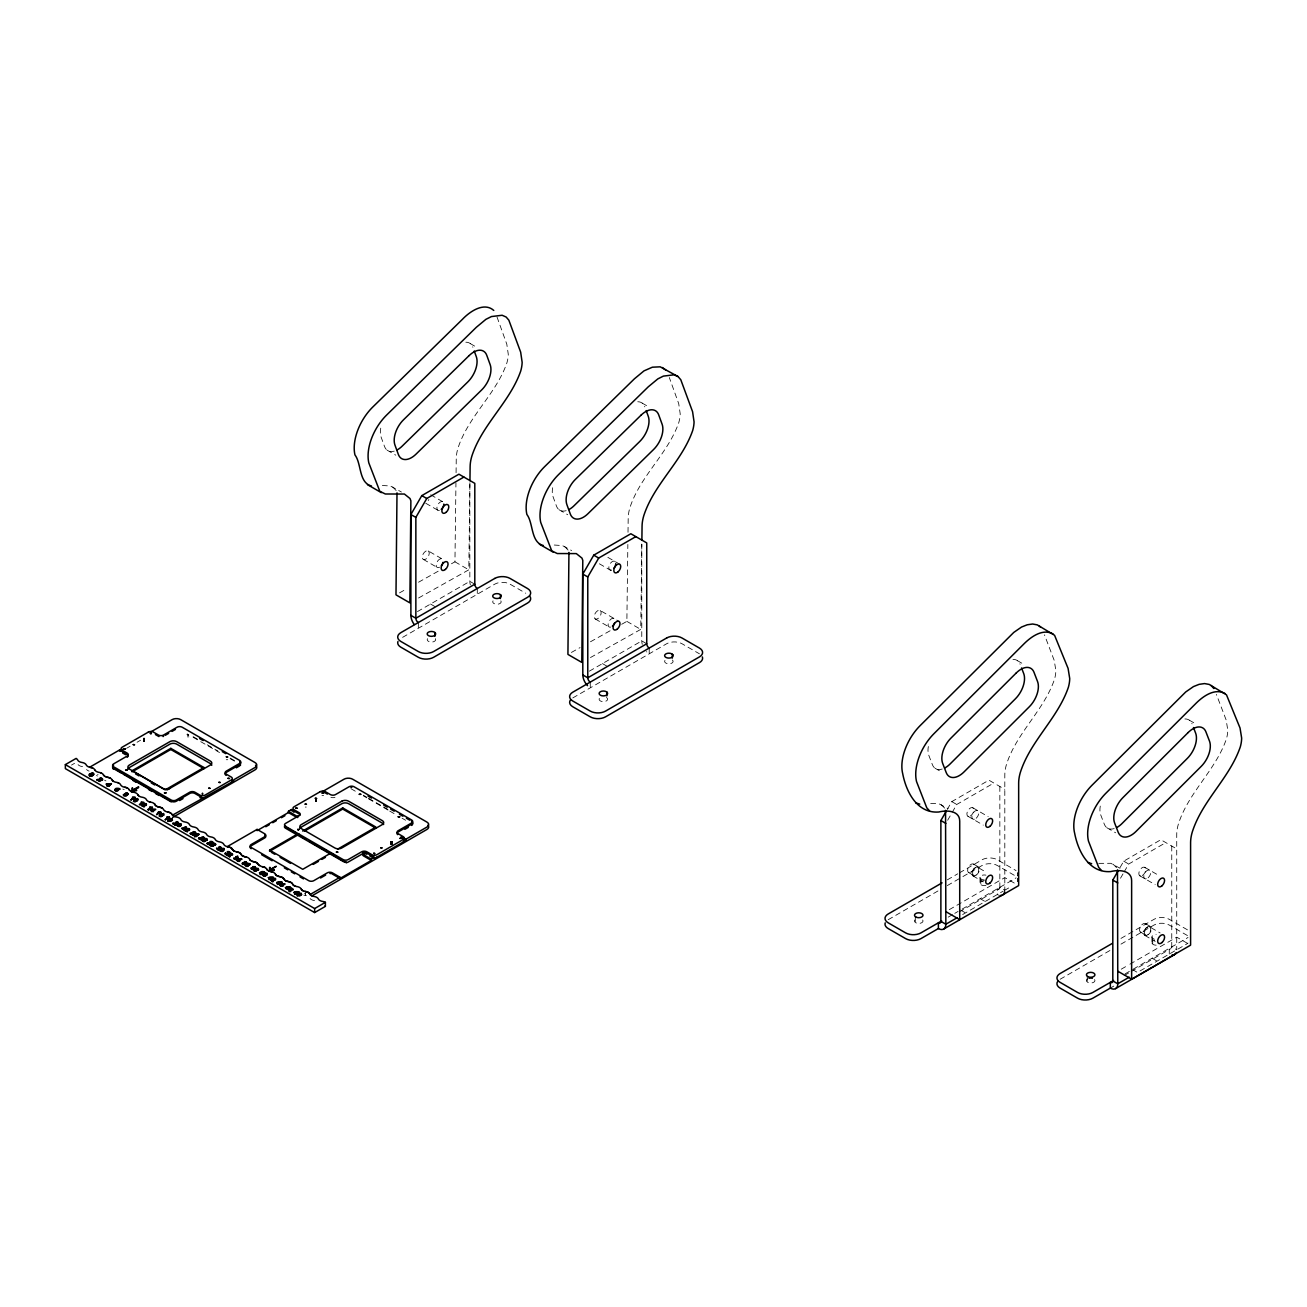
<?xml version="1.0" encoding="UTF-8"?>
<svg xmlns="http://www.w3.org/2000/svg" width="1307" height="1307" viewBox="0 0 1307 1307"><rect width="100%" height="100%" fill="white"/><g stroke="black" fill="none" stroke-linecap="round" stroke-linejoin="round"><path stroke-width="0.75" stroke-dasharray="5 3.75" d="M451.47 563.758L454.95 561.814L455.947 482.855M456.078 472.726L456.257 458.561A30.894 17.841 -60 0 1 457.989 448.089C468.233 416.492 495.974 394.24 506.855 363.019A28.297 16.337 -60 0 0 508.276 354.328L506.789 344.133L496.725 316.196M418.534 598.002L468.805 569.819L469.916 482.757M621.675 624.289L626.87 621.38L627.85 544.447M628.014 532.292L628.193 518.111A30.894 17.841 -60 0 1 629.925 507.639C640.152 476.058 667.893 453.807 678.79 422.586A28.297 16.337 -60 0 0 680.212 413.878L678.725 403.683L669.315 377.543M590.454 657.552L640.74 629.386L641.819 544.349M187.342 736.854L188.862 736.854M323.63 795.62L321.979 795.62M947.248 809.49L951.79 801.616L988.909 780.181L1004.805 789.346M947.657 820.241L950.401 815.503M952.215 812.35L956.757 804.475L993.875 783.04M1120.083 867.472L1123.726 861.166L1160.845 839.731L1176.725 848.913M1120.507 878.222L1123.236 873.484M1124.151 871.916L1128.693 864.041L1165.811 842.607M227.777 759.71L226.258 759.71M316.376 801.207C314.742 799.345 316.49 803.789 316.376 798.708M71.493 765.085L74.564 763.321M126.567 748.307L130.079 746.281M137.072 742.245L140.584 740.219M417.439 611.594L469.834 581.337L474.8 584.213M402.605 637.359L494.749 584.164A10.815 6.241 0 0 1 510.04 584.164L525.757 593.247M589.359 671.161L641.77 640.904L646.736 643.763M572.793 697.938L666.684 643.73A10.815 6.241 0 0 1 681.976 643.73L699.441 653.81M947.297 879.856L957.721 873.828M959.469 872.831L982.063 859.777A10.815 6.241 0 0 1 997.355 859.777L1014.82 869.858A10.815 6.241 0 0 1 1016.078 870.74M888.172 919.72L938.589 890.606M947.297 885.591L961.2 877.552M962.932 876.556L982.063 865.512A10.815 6.241 0 0 1 997.355 865.512L1014.82 875.592A10.815 6.241 0 0 1 1016.078 876.474M949.307 909.639L1004.805 877.601L1015.196 883.597M948.212 917.138L953.13 914.296M954.764 913.348L958.047 911.453M962.164 909.084L1014.82 878.68A10.815 6.241 0 0 0 1016.078 877.814M959.224 911.976L999.103 888.94M962.671 914.524L1003.155 891.145M1004.331 890.475L1011.324 886.44M1120.965 938.41L1153.999 919.327A10.815 6.241 0 0 1 1169.275 919.327L1186.756 929.424A10.815 6.241 0 0 1 1188.014 930.29M1060.108 979.27L1110.525 950.156M1120.965 944.144L1153.999 925.062A10.815 6.241 0 0 1 1169.275 925.062L1186.756 935.159A10.815 6.241 0 0 1 1188.014 936.024M1121.243 969.19L1128.186 965.187M1129.918 964.19L1176.725 937.152L1187.132 943.164M1125.066 973.862L1129.983 971.019M1133.251 969.124L1186.756 938.246A10.815 6.241 0 0 0 1188.014 937.364M1124.216 975.528L1129.428 972.522M1131.159 971.526L1171.039 948.506M1110.329 988.108L1113.793 986.099M399.468 592.904L406.395 589.016M418.534 582.219L439.332 570.571M571.388 652.454L580.063 647.602M590.47 641.77L611.268 630.121M306.23 807.072L305.299 807.072M1098.762 863.355L1110.852 863.306L1121.814 869.237M930.682 803.38L938.932 803.756L948.147 808.674M382.347 485.469L390.515 486.024L401.429 492.02M554.266 545.035L562.451 545.591L571.633 550.574M642.227 403.144L649.171 407.147M1189.403 720.239L1196.33 724.241M470.308 343.594L477.235 347.597M1017.467 660.672L1024.394 664.675M559.037 509.73L567.712 514.729M1106.964 827.788L1115.623 832.788M607.853 557.354L619.747 564.232M1144.703 867.309L1158.378 875.2M1123.726 861.166L1128.693 864.041M599.407 563.807L614.764 572.678M1139.867 875.837L1155.208 884.692M387.101 450.163L395.776 455.163M935.028 768.238L941.971 772.241M430.722 494.798L442.844 501.806M972.767 807.742L988.174 816.646M951.79 801.616L956.757 804.475M425.739 503.244L437.878 510.253M967.948 816.287L983.272 825.125M626.87 621.38L640.74 629.386M1145.422 923.608L1150.405 926.483M1149.703 926.924A4.901 2.826 -60 0 1 1148.15 934.521A4.901 2.826 -60 0 1 1143.903 932.071A4.901 2.826 -60 0 1 1149.703 926.924L1160.11 932.937M600.191 610.5A4.901 2.826 -60 0 1 598.541 618.113A4.901 2.826 -60 0 1 594.358 615.548A4.901 2.826 -60 0 1 600.191 610.5L619.012 621.364M1171.758 846.037L1171.758 946.889L1176.725 949.764L1176.725 834.634A30.894 17.841 -60 0 1 1178.342 824.211C1188.308 792.532 1215.853 770.052 1226.472 738.749A28.297 16.337 -60 0 0 1227.779 730.074L1226.162 719.994L1216.392 694.393M1140.603 932.136L1145.569 935.011M1144.801 935.42L1155.208 941.416M595.208 618.946L609.078 626.952M1152.104 958.243L1157.087 961.102M454.95 561.814L468.805 569.819M973.503 864.058L978.469 866.917M977.767 867.374A4.901 2.826 -60 0 1 976.215 874.955A4.901 2.826 -60 0 1 971.967 872.504A4.901 2.826 -60 0 1 977.767 867.374L986.442 872.373M428.255 550.933A4.901 2.826 -60 0 1 426.605 558.563A4.901 2.826 -60 0 1 422.422 555.998A4.901 2.826 -60 0 1 428.255 550.933L442.125 558.939M999.839 786.487L999.839 887.339L1004.805 890.198L1004.805 775.084A30.894 17.841 -60 0 1 1006.406 764.644C1016.372 732.982 1043.917 710.485 1054.537 679.183A28.297 16.337 -60 0 0 1055.86 670.507L1054.226 660.427L1044.473 634.826M968.667 872.586L973.633 875.445M972.865 875.853L983.272 881.866M423.272 559.38L437.142 567.385M602.462 663.597L607.428 666.456M1132.466 969.582L1137.433 972.457L1186.756 943.981A10.815 6.241 0 0 0 1188.014 943.099M980.185 898.677L985.151 901.552M430.526 604.03L435.509 606.905M960.531 910.031L965.497 912.89M363.297 795.195L366.826 797.237M368.574 798.25L387.967 809.441M350.962 788.693L356.239 791.748M363.297 795.816L366.826 797.858M368.574 798.871L387.967 810.062M389.731 811.092L395.024 814.13M402.066 818.215L405.595 820.241M193.126 736.658L198.419 739.713M207.225 744.794L217.795 750.904M230.13 758.027L237.188 762.095M193.126 737.279L219.56 752.538M230.13 758.648L237.188 762.716M672.321 660.019L672.762 660.394A4.248 2.451 0 0 1 668.874 663.825A4.248 2.451 0 0 1 664.969 660.394M606.366 697.464L607.265 698.216A4.248 2.451 0 0 1 605.533 701.304A4.248 2.451 0 0 1 600.011 700.699A4.248 2.451 0 0 1 600.37 697.464M1113.139 864.237L1116.603 867.668M941.203 804.671L944.667 808.102M564.706 546.571L568.088 550.1M392.77 487.005L396.152 490.533M1169.275 954.061L1169.275 948.327A3.513 2.026 60 0 0 1171.758 946.889M1152.725 938.328L1152.725 944.062M1151.941 936.988L1151.941 942.723M1087.228 976.149L1087.228 981.884M980.805 878.778L980.805 884.512M980.005 877.422L980.005 883.156M915.292 916.599L915.292 922.334M649.22 648.076L649.22 653.81A10.538 6.078 60 0 1 646.475 651.621M641.77 544.088L641.77 640.904A10.538 6.078 60 0 0 642.292 644.367M590.258 682.107L590.258 687.841M477.284 588.509L477.284 594.244A10.538 6.078 60 0 1 475.928 593.329M469.834 484.521L469.834 581.337A10.538 6.078 60 0 0 470.357 584.817M418.338 622.557L418.338 628.291A10.538 6.078 60 0 1 416.982 627.36M316.18 798.789L316.18 801.289M315.918 798.822L315.918 801.322M315.657 798.789L315.657 801.289M315.444 798.708L315.444 801.207M305.479 891.505L305.479 895.524A6.078 3.496 0 0 1 307.096 895.932M334.984 797.335A3.594 2.075 0 0 1 330.916 797.335M1156.172 945.173A4.248 2.451 0 0 1 1153.182 944.455L1152.284 943.687A4.248 2.451 0 0 1 1154.489 940.468M1094.563 979.564A4.248 2.451 0 0 1 1093.06 982.57A4.248 2.451 0 0 1 1087.669 982.276L1086.771 981.508A4.248 2.451 0 0 1 1087.669 978.796M1154.489 939.227A4.248 2.451 0 0 1 1153.182 938.72L1152.284 937.952A4.248 2.451 0 0 1 1156.172 934.521M1100.282 806.092A19.605 11.322 -60 0 0 1100.739 814.947L1104.301 824.178A19.605 11.322 -60 0 0 1114.168 828.589M1184.894 718.948A19.605 11.322 -60 0 1 1192.066 723.849M611.349 569.983A4.901 2.826 -60 0 1 609.568 564.673A4.901 2.826 -60 0 1 615.319 561.879M610.614 627.131A4.901 2.826 -60 0 1 608.85 621.805A4.901 2.826 -60 0 1 614.584 619.028M552.681 487.723A19.605 11.322 -60 0 0 553.024 496.644L556.439 506.021A19.605 11.322 -60 0 0 566.176 510.678M637.767 401.755A19.605 11.322 -60 0 1 644.825 406.836M305.479 893.89A6.061 3.496 0 0 1 304.384 893.661M98.074 774.545A6.061 3.496 0 0 1 97.551 774.381M124.214 789.526A6.061 3.496 0 0 1 122.842 789.069M999.839 887.339A3.513 2.026 60 0 1 997.355 888.776L997.355 894.511A10.538 6.078 60 0 0 998.711 895.148M985.935 885.411A4.248 2.451 0 0 1 981.247 884.888L980.348 884.136A4.248 2.451 0 0 1 984.253 880.706M922.644 919.997A4.248 2.451 0 0 1 921.125 923.003A4.248 2.451 0 0 1 915.733 922.709L914.851 921.958A4.248 2.451 0 0 1 914.851 919.997M984.253 879.872A4.248 2.451 0 0 1 981.247 879.154L980.348 878.402A4.248 2.451 0 0 1 981.247 875.69A4.248 2.451 0 0 1 985.935 875.167M928.346 746.526A19.605 11.322 -60 0 0 928.82 755.381L932.365 764.611A19.605 11.322 -60 0 0 942.233 769.039M1012.958 659.398A19.605 11.322 -60 0 1 1020.13 664.283M439.413 510.416A4.901 2.826 -60 0 1 437.175 506.283A4.901 2.826 -60 0 1 442.142 501.561M439.577 567.205A4.901 2.826 -60 0 1 436.652 562.827A4.901 2.826 -60 0 1 442.665 559.478M380.745 428.157A19.605 11.322 -60 0 0 381.105 437.093L384.519 446.471A19.605 11.322 -60 0 0 394.257 451.127M465.847 342.205A19.605 11.322 -60 0 1 472.889 347.286M428.908 499.503A4.901 2.826 -60 0 1 428.19 500.548M435.329 638.666A4.248 2.451 0 0 1 431.441 642.08A4.248 2.451 0 0 1 427.536 638.666M500.842 600.844A4.248 2.451 0 0 1 496.938 604.259A4.248 2.451 0 0 1 493.049 600.844M305.479 895.524A6.061 3.496 0 0 1 303.861 895.132M310.102 898.546A6.061 3.496 0 0 0 314.072 900.49A6.078 3.513 0 0 1 315.346 900.784M105.981 780.916A6.061 3.496 0 0 1 104.625 780.197M78.077 764.644A6.061 3.496 0 0 0 81.965 766.49A6.061 3.496 0 0 1 83.24 766.784M89.121 771.114A6.061 3.496 0 0 1 86.589 769.496M97.551 776.015A6.061 3.496 0 0 1 96.44 775.508M1148.036 934.717A4.901 2.826 -60 0 0 1150.961 926.973A4.901 2.826 -60 0 0 1144.948 930.535A4.901 2.826 -60 0 0 1148.036 934.717M1148.15 877.798A4.901 2.826 -60 0 0 1149.703 870.201A4.901 2.826 -60 0 0 1143.903 875.331A4.901 2.826 -60 0 0 1148.15 877.798M1143.07 931.842A4.901 2.826 -60 0 0 1145.994 924.098A4.901 2.826 -60 0 0 1139.982 927.676A4.901 2.826 -60 0 0 1143.07 931.842M1142.334 875.543A4.901 2.826 -60 0 0 1145.259 867.799A4.901 2.826 -60 0 0 1139.263 871.377A4.901 2.826 -60 0 0 1142.334 875.543M976.1 875.151A4.901 2.826 -60 0 0 979.025 867.407A4.901 2.826 -60 0 0 973.029 870.985A4.901 2.826 -60 0 0 976.1 875.151M976.215 818.231A4.901 2.826 -60 0 0 977.767 810.634A4.901 2.826 -60 0 0 971.967 815.78A4.901 2.826 -60 0 0 976.215 818.231M971.134 872.292A4.901 2.826 -60 0 0 974.058 864.548A4.901 2.826 -60 0 0 968.062 868.109A4.901 2.826 -60 0 0 971.134 872.292M970.398 815.993A4.901 2.826 -60 0 0 973.323 808.249A4.901 2.826 -60 0 0 967.327 811.81A4.901 2.826 -60 0 0 970.398 815.993"/><path stroke-width="1.5" d="M132.023 790.474L132.023 788.007M159.078 815.927L160.941 816.793L162.705 815.682M269.569 870.38L269.569 867.423M291.232 890.361C288.014 895.932 287.818 882.568 292.931 890.051M469.948 480.731L470.128 466.566A30.894 17.841 -60 0 1 471.86 456.094C482.087 424.497 509.828 402.246 520.725 371.025A28.297 16.337 -60 0 0 522.147 362.317L520.66 352.138L508.848 320.182L506.136 317.029L502.133 315.265L491.465 316.555L485.926 319.316L476.369 327.256L386.709 414.973A39.226 22.644 -60 0 0 368.819 462.907L379.814 491.301L385.336 493.997L404.386 494.03L410.022 498.539L410.872 500.842L409.859 602.854L395.988 594.848L397.001 492.837M641.884 540.297L642.064 526.117A30.894 17.841 -60 0 1 643.796 515.644C654.023 484.064 681.764 461.812 692.661 430.591A28.297 16.337 -60 0 0 694.066 421.883L692.579 411.689L680.784 379.733L678.072 376.579L674.053 374.831L663.384 376.106L657.846 378.883L648.288 386.807L558.628 474.523A39.226 22.644 -60 0 0 540.739 522.473L551.75 550.851L557.272 553.547L576.305 553.596L581.958 558.105L582.791 560.393L581.795 662.404L567.924 654.399L568.937 552.387M159.683 815.944L162.672 815.388L160.124 814.653M192.619 832.314A1.879 1.078 0 0 1 195.609 832.608L194.759 833.49M123.904 795.31C128.053 794.901 122.417 795.015 125.358 793.643M119.149 789.33C122.744 788.774 112.451 786.651 115.719 790.735C121.012 790.931 114.885 786.847 118.398 790.065M118.496 788.758L119.738 789.118L118.921 789.624M206.637 839.339L206.408 840.14M249.588 864.139L248.787 864.041A2.01 1.16 0 0 0 247.677 864.221M123.577 795.702L126.273 795.93L128.298 793.774L126.387 792.794L127.514 793.398M214.201 845.515L215.704 844.485L214.985 844.992M128.282 794.346L126.632 794.966L127.531 794.46M258.688 869.776C257.218 865.953 257.936 870.331 258.116 870.233M135.258 801.387A5.146 2.973 0 0 0 137.513 800.08C140.045 795.685 128.592 802.286 136.647 800.864A6.845 3.954 0 0 0 137.758 800.178L135.274 801.845M163.31 814.081C166.218 811.859 154.667 816.859 162.019 815.764M115.473 790.049L117.695 789.428M162.019 815.307L159.683 815.323L161.986 814.996M205.183 840.793C207.748 839.274 201.703 839.78 202.438 839.78C203.418 837.918 208.532 837.885 206.914 840.385M205.199 840.238L202.944 840.564L204.562 840.058M248.134 865.103L245.83 865.136L248.134 864.728M248.15 865.528L248.591 864.45L246.925 864.564M291.232 889.871L288.88 890.002L291.183 889.593M114.787 790.082L119.133 788.611M301.77 894.609L300.953 893.596M125.39 748.927L123.806 748.731L125.227 749.058M127.155 770.215L125.57 770.019L127.155 770.231M150.289 733.227L150.86 734.06L151.449 733.227M164.486 792.892L166.005 792.892M226.258 756.835L227.843 757.014L226.438 756.704M359.278 794.313L360.781 794.313M399.713 816.777L398.194 816.777M125.325 793.382L126.256 792.81M125.407 793.757L123.332 794.934L126.648 795.064M169.632 819.456L171.364 818.77L172.508 820.126M169.632 818.966L172.018 818.623L171.658 820.077M212.829 843.897C214.413 841.937 217.027 845.482 215.001 843.914M212.829 844.387L214.92 843.848L213.825 843.325M255.633 869.057L253.738 870.217L256.548 869.874M255.78 868.698L256.646 868.142M298.829 893.563L301.149 893.187L301.035 894.642M298.829 894.053L301.018 894.07L300.022 893.841M93.222 774.496L93.156 774.087A5.146 2.973 0 0 1 90.951 775.312M264.455 875.984A5.146 2.973 0 0 0 266.726 874.677C269.748 870.397 257.691 876.785 266.024 875.38A6.666 3.856 0 0 0 266.955 874.775M205.852 840.875L204.023 841.741L202.307 840.973L204.496 841.283L202.912 840.107L205.183 839.927M170.318 820.502L168.276 820.518L170.269 820.437M170.351 821.008L171.021 820.257M256.548 870.658L254.342 869.907L257.953 868.714M299.515 895.099L297.555 895.034L299.613 895.246M299.597 895.556L300.071 895.883M229.166 852.099C230.882 852.18 226.797 854.566 229.787 853.275C231.306 851.363 225.523 850.922 227.924 852.393C230.555 852.474 224.69 854.909 225.866 853.455M177.523 825.403A4.542 2.63 0 0 1 179.598 824.439C185.512 821.94 171.184 826.465 180.007 825.714A6.666 3.856 0 0 0 180.954 825.109L181.167 825.354M266.677 874.269L265.762 873.991A4.542 2.63 0 0 0 263.54 875.069M164.012 814.653L163.718 815.454M291.82 890.116L289.991 889.413M374.406 857.392L366.793 852.997A3.594 2.075 0 0 0 363.509 852.442L362.725 852.899A3.594 2.075 0 0 0 363.705 854.778L371.319 859.173L374.406 857.392L374.406 858.634L369.832 856.003M362.921 852.54L362.725 854.124A3.594 2.075 0 0 0 363.705 856.02L371.319 860.414L371.319 859.173M414.254 624.534A10.538 6.078 60 0 1 410.888 615.385L410.888 514.533L421.802 495.614L458.92 474.196L474.8 483.361L474.8 584.213A3.513 2.026 60 0 0 477.284 588.509M418.338 622.557A3.513 2.026 60 0 1 415.855 618.244L415.855 517.392L426.768 498.49L463.887 477.055M587.529 685.652A10.538 6.078 60 0 1 582.808 674.935L582.808 574.083L593.737 555.181L630.856 533.746L646.736 542.911L646.736 643.763A3.513 2.026 60 0 0 649.22 648.076M590.258 682.107A3.513 2.026 60 0 1 587.774 677.81L587.774 576.959L598.704 558.04L635.823 536.622M885.231 922.856A10.815 6.241 0 0 0 888.172 928.542L905.637 938.622A10.815 6.241 0 0 0 920.929 938.622L938.393 928.542L938.393 922.807A3.513 2.026 60 0 0 940.877 921.37L940.877 820.518L946.333 811.059M1057.82 981.214A10.815 6.241 0 0 0 1060.108 988.108L1077.572 998.189A10.815 6.241 0 0 0 1092.864 998.189L1110.329 988.108L1110.329 982.358A3.513 2.026 60 0 0 1112.812 980.936L1112.812 880.085L1118.269 870.625M293.193 889.283L292.474 888.711M219.119 848.619L217.109 848.749M219.053 849.207L217.665 849.517M227.712 854.108L225.735 854.239M243.037 863.372C242.89 864.286 244.295 863.453 246.32 862.571M244.834 864.09L242.89 864.139M253.427 868.551L251.483 868.6M169.649 819.211C168.783 824.472 165.76 817.741 170.939 820.044M212.829 844.11L211.407 845.319L213.433 845.564L211.407 845.923L213.057 846.266M246.974 863.192C244.654 858.895 245.928 865.201 246.32 861.999M220.18 851.037C215.867 848.946 230.163 846.168 221.291 851.216A5.146 2.973 0 0 0 223.66 849.811C224.706 847.704 223.775 852.082 221.814 851.494M255.927 871.099L257.887 869.825M118.218 790.588L114.869 790.572M301.264 895.066L296.869 894.445L299.074 895.932M219.625 850.203C227.271 847.361 218.939 848.962 221.079 850.743A4.852 2.81 0 0 0 223.448 849.403L223.709 849.632M262.691 875.053C270.418 872.275 262.152 873.877 264.145 875.608M249.359 864.94L250.062 863.747L247.726 863.29L245.226 865.169L248.183 865.74L245.83 865.675M170.743 821.4L171.903 820.518M181.003 825.55L178.945 826.678M266.955 874.775L264.945 876.327M243.037 862.865L242.808 863.126A1.65 0.948 0 0 0 242.939 864.531M101.832 779.184L99.25 779.446A4.607 2.663 0 0 0 97.143 779.511L97.208 780.05M101.93 779.675C104.658 778.269 97.371 777.306 101.293 778.809M146.139 804.72L143.525 805.014A4.607 2.663 0 0 0 141.417 805.063M174.419 824.08A2.353 1.356 0 0 0 173.798 824.113L173.798 823.622A2.238 1.291 0 0 1 174.321 823.59C181.314 825.223 176.396 819.211 175.971 822.757M186.297 827.952L183.715 828.213A4.607 2.663 0 0 0 181.591 828.262L184.303 829.684L182.408 829.079M189.254 829.733L186.721 829.945A4.607 2.663 0 0 0 184.597 830.01M192.897 835.14L190.152 833.294A4.607 2.663 0 0 1 192.276 833.212L194.955 832.869M203.418 837.901L200.886 838.13A4.607 2.663 0 0 0 198.778 838.179M203.418 838.408L203.631 836.888L201.327 837.346M212.093 843.293L211.146 843.603M232.205 854.517L229.673 855.252M275.254 879.382L272.738 879.611A4.607 2.663 0 0 0 270.614 879.66M166.005 792.875L164.486 792.875M297.686 829.439L298.257 830.255L298.846 829.439M360.781 794.297L359.278 794.297M399.713 816.761L398.194 816.761M374.995 853.569L373.655 853.046L374.406 853.7M390.989 841.773C392.672 843.652 390.695 839.192 390.989 844.273M401.233 838.424L400.645 837.591L400.056 838.424M123.528 794.607L126.632 794.46M170.367 818.934L171.756 818.999M206.914 839.895L205.918 839.257M177.066 825.044C183.029 822.511 175.007 824.929 178.128 825.959M127.4 794.035L126.076 793.953M257.904 869.318L256.499 869.253L257.953 869.204M220.507 847.704L218.465 848.308M237.694 858.127C238.315 852.017 234.901 861.215 237.139 856.804C238.969 858.372 237.498 858.421 235.652 858.242M246.271 863.077L245.765 863.11A1.65 0.948 0 0 1 243.739 864.254A1.65 0.948 0 0 1 242.726 862.734M254.898 868.028L255.045 866.574L253.003 867.047M133.984 800.031L137.692 799.312L136.5 798.904A4.673 2.696 0 0 0 134.017 800.309L135.225 800.962A5.326 3.071 0 0 0 137.382 799.704L136.353 799.427A4.542 2.63 0 0 0 134.213 800.57M229.084 853.177L227.712 853.161M96.832 779.707L99.838 781.423M173.798 823.622L175.693 825.207L173.014 823.361M204.382 837.918A1.879 1.078 0 0 1 202.209 839.11A14.785 8.528 0 0 1 201.082 838.996L200.2 838.963A2.353 1.356 0 0 0 199.579 838.996L199.579 838.506A2.238 1.291 0 0 1 200.118 838.473L203.239 838.506L201.654 838.669A14.606 8.43 0 0 1 200.886 838.62A4.607 2.663 0 0 0 198.827 838.669L198.795 838.244M208.793 843.93A2.353 1.356 0 0 0 208.172 843.963L210.068 845.057L207.388 843.211M227.255 855.007L229.803 856.984L227.581 854.86A4.607 2.663 0 0 1 229.656 854.794M227.255 855.497L227.63 855.333A4.607 2.663 0 0 1 229.313 855.252M270.304 879.872L272.869 881.833L270.647 879.725M309.596 893.661L309.53 893.563A11.551 6.666 0 0 1 309.775 893.988A6.045 3.48 0 0 0 310.102 894.527A6.061 3.496 0 0 0 314.072 896.471A6.078 3.513 0 0 1 318.369 898.955A6.061 3.496 0 0 0 322.666 901.438A6.078 3.513 0 0 1 325.394 902.336L325.394 906.372L314.644 912.564L65.35 768.63L65.35 764.611L76.1 758.419A6.078 3.513 0 0 1 77.668 759.988A6.061 3.496 0 0 0 81.965 762.471A6.061 3.496 0 0 1 86.262 764.954A6.078 3.513 0 0 0 90.559 767.421L92.176 767.83A5.98 3.447 0 0 1 92.683 768.026M128.151 756.263A3.594 2.075 0 0 0 127.171 754.368L119.558 749.973L89.644 767.242A6.045 3.48 0 0 0 90.559 767.438L90.935 767.503M123.038 749.205L119.558 751.215L119.558 749.973M165.254 735.318L168.636 733.374M172.018 731.414L175.399 729.453M107.975 785.572L107.043 786.095L107.975 785.066L106.292 784.102L111.389 783.645L108.889 785.589M132.056 770.738L170.792 748.356L203.974 767.519L203.974 768.663L170.792 749.499L132.056 771.865L132.056 770.738L165.221 789.885L203.974 767.519M107.19 784.608L110.147 783.808L108.399 785.311M107.043 785.605L108.448 785.344M108.889 785.099L108.971 786.144L111.389 783.645M108.971 786.144L107.517 785.883M474.8 584.213L415.855 618.244L410.888 615.385M132.611 790.049L138.558 786.863M138.558 787.108L132.611 790.555L132.611 788.007M138.558 787.615L133.036 790.8L136.582 790.294M132.857 797.09A3.382 1.96 0 0 0 134.915 797.237L130.863 799.851L133.886 798.103A4.215 2.434 0 0 1 132.71 797.956M130.863 799.851L135.225 797.384M139.473 804.818L142.496 803.07A4.215 2.434 0 0 1 141.94 803.037M139.473 804.328L143.835 802.857M166.986 790.016L210.394 765.003A4.787 2.761 0 0 0 210.394 761.099L176.674 741.641A4.787 2.761 0 0 0 169.91 741.641L129.295 765.085A4.787 2.761 0 0 0 129.295 768.99L162.999 788.448A4.787 2.761 0 0 0 169.779 788.448M141.107 805.275L144.113 806.974M149.553 807.808L150.027 807.056A3.382 1.96 0 0 0 152.118 807.154L152.413 807.808M152.413 807.318L148.05 809.785L151.089 808.036M151.122 808.559L148.524 810.046L148.05 809.278M153.197 811.68C153.327 812.366 147.087 808.2 155.615 809.67M151.416 810.144L154.373 809.834M151.269 811.631L155.615 809.18M158.163 812.268A4.215 2.434 0 0 0 159.666 812.497L159.666 812.987A4.215 2.434 0 0 1 158.163 812.758L158.604 812.006A3.382 1.96 0 0 0 160.712 812.121L160.696 812.595A3.382 1.96 0 0 1 158.637 812.48M179.631 800.538L183.013 798.593M236.306 767.813L239.704 765.869M156.644 814.735L159.666 812.497M156.644 814.245L161.006 812.268M169.6 817.725L169.289 817.055A3.382 1.96 0 0 1 167.231 816.94L166.741 817.741M168.309 818.476L165.237 819.701L168.26 817.953M150.289 733.243L150.86 731.904L172.116 719.634A6.078 3.513 0 0 1 180.709 719.634L255.012 762.536A6.078 3.513 0 0 1 255.012 767.503L233.773 779.773L233.773 781.014L172.557 815.111A6.045 3.48 0 0 1 172.23 814.588L172.181 814.473A6.078 3.513 0 0 0 167.933 812.104L167.753 812.072A6.029 3.48 0 0 1 166.659 811.81L165.662 811.435M165.237 819.701L169.6 817.234M172.557 817.496L255.012 769.888A6.078 3.513 0 0 0 255.535 765.265M184.63 830.059L187.309 831.922M198.811 834.111L194.939 836.839L195.397 835.549L193.714 834.569L198.811 834.111L196.295 836.055M193.714 835.075L198.811 834.618M197.569 834.781L194.612 834.585L195.821 835.287L197.569 834.291L194.465 836.072M194.465 836.578L195.397 836.039M198.468 838.391L201.474 840.091M332.403 874.089L340.016 878.484L340.016 877.242L332.403 872.847A3.594 2.075 0 0 0 327.322 872.847L313.794 880.673A3.594 2.075 0 0 1 308.713 880.673L251.189 847.459A3.594 2.075 0 0 1 251.189 844.518L264.717 836.709A3.594 2.075 0 0 0 264.717 833.784L257.103 829.39L227.189 846.658A6.045 3.48 0 0 0 228.104 846.838A5.032 2.908 0 0 1 228.66 846.952L229.215 847.083A6.061 3.496 0 0 1 229.738 847.246L230.685 847.671A6.061 3.496 0 0 1 232.401 849.321L232.581 849.648M257.103 829.39L257.103 830.631L288.406 812.546L288.406 811.304L291.494 809.523L299.107 813.934A3.594 2.075 0 0 1 300.087 814.964M265.795 826.743L269.275 824.733M272.755 822.724L276.234 820.731M281.446 817.708L284.926 815.699M239.344 861.411C239.475 862.097 233.218 857.931 241.762 859.418M236.665 859.859L239.949 859.336M237.564 859.385L238.773 860.088C244.36 858.405 232.564 860.529 240.521 859.075M237.417 861.378L241.762 858.911M299.189 834.193L269.601 851.282L269.601 850.138L297.457 834.062M302.685 831.04L342.728 807.922L375.91 827.07L337.598 849.191M304.417 831.17L342.728 809.066L375.91 828.213M646.736 643.763L587.774 677.81L582.808 674.935M260.273 874.563C258.214 869.645 269.291 871.704 262.119 874.056M259.521 873.06L264.618 872.602M260.436 872.586L261.645 873.288C267.216 871.606 255.42 873.729 263.377 872.275M260.273 874.073L264.618 872.112M262.201 874.612L260.746 874.35M270.157 869.465L276.104 866.28M276.104 866.525L270.157 869.956L270.157 867.423M274.127 869.71L270.582 870.201L273.343 868.616M270.81 879.578C270.957 880.281 264.7 876.115 273.228 877.585M269.046 878.059L271.987 877.749M268.883 879.546L273.228 877.079M277.476 884.496L278.407 883.467L276.725 882.993L277.149 882.241L281.822 882.045L279.306 883.989M330.638 853.21L302.767 869.302L269.601 850.138M277.623 883.009L280.58 882.209L278.832 883.712M277.476 884.006L278.881 883.744M284.828 884.267L279.404 884.545L281.822 882.045M313.223 864.401L318.451 861.395M321.93 859.385L325.41 857.376M279.306 883.483L279.731 884.725L283.015 884.186M280.482 885.738C281.593 885.133 282.9 883.581 283.586 884.447M280.629 884.251L281.838 884.953L283.586 883.94M282.312 885.231L282.41 886.277L284.828 883.777M280.482 886.228L282.41 886.277M290.399 886.996C285.318 892.926 283.537 884.447 290.399 887.502M286.217 887.976L289.174 887.665M287.981 889.495L287.458 888.695M296.052 894.151C294.418 894.952 292.294 890.655 298.617 891.733C299.009 892.665 295.97 895.801 296.019 893.138C291.902 892.371 302.538 892.289 294.81 892.436M320.558 877.994L325.639 875.069M404.86 829.324L408.274 827.364M296.019 893.138L297.767 892.126M294.647 894.413L295.578 893.874M297.767 892.616L294.647 893.923M296.575 894.462L298.993 891.962M310.102 894.527L340.016 877.242M401.135 836.692L405.709 839.323L426.948 827.053A6.078 3.513 0 0 0 426.948 822.103L352.645 779.201A6.078 3.513 0 0 0 344.035 779.201L322.796 791.454L327.371 794.101M340.016 878.484L371.319 860.414M374.406 858.634L405.709 840.564L405.709 839.323M311.85 895.899L426.948 829.439A6.078 3.513 0 0 0 427.912 825.207M65.35 764.611L314.644 908.545L325.394 902.336M942.069 882.862L888.172 913.985A10.815 6.241 0 0 0 888.172 922.807L905.637 932.888A10.815 6.241 0 0 0 920.929 932.888L941.677 920.912M957.312 917.628L945.843 924.245A10.538 6.078 60 0 1 938.393 928.542M943.67 929.065L1018.659 885.607L1018.659 783.089A30.894 17.841 -60 0 1 1020.277 772.649C1030.243 740.987 1057.788 718.491 1068.407 687.188A28.297 16.337 -60 0 0 1069.714 678.513L1068.097 668.432L1054.569 635.284L1037.268 624.877L1032.644 624.011L1027.204 624.795L1021.551 627.033L1013.791 632.408L920.112 725.663A39.226 22.644 -60 0 0 902.696 773.63C906.159 791.748 917.04 813.657 938.785 812.006C946.48 810.062 959.714 810.356 959.714 821.123L959.714 919.638L945.843 911.633M1112.273 943.425L1060.108 973.535A10.815 6.241 0 0 0 1060.108 982.358L1077.572 992.454A10.815 6.241 0 0 0 1092.864 992.454L1113.597 980.479M1129.232 977.179L1117.779 983.795A10.538 6.078 60 0 1 1110.329 988.108M1131.633 979.204L1190.595 945.157L1190.595 842.639A30.894 17.841 -60 0 1 1192.213 832.216C1202.162 800.538 1229.724 778.057 1240.343 746.754A28.297 16.337 -60 0 0 1241.65 738.079L1240.033 727.999L1226.489 694.85L1209.204 684.427L1204.564 683.577L1199.123 684.345L1193.471 686.583L1185.727 691.958L1092.031 785.213A39.226 22.644 -60 0 0 1074.632 833.18C1078.095 851.314 1088.976 873.207 1110.705 871.573C1118.4 869.612 1131.633 869.907 1131.633 880.689L1131.633 979.204L1117.779 971.199M1115.59 988.615L1174.552 954.584M92.519 775.705L93.875 774.283L92.193 773.826M116.486 789.248L116.78 789.101A2.01 1.16 0 0 1 117.352 788.873M160.777 814.326C165.499 813.215 159.634 814.228 161.856 814.915M160.777 814.816L161.071 814.669A2.01 1.16 0 0 1 162.64 814.277L163.31 814.571M204.496 839.748L205.444 838.751L207.16 839.519M289.991 888.923L292.327 888.548L290.906 888.613M100.165 778.939L101.897 778.662M144.391 804.524L146.172 804.213M175.971 822.266L177.752 822.446M184.581 827.739L186.362 827.429M187.587 829.471L189.368 829.161M194.906 832.82L193.175 832.2L194.955 832.379M193.175 832.69L193.795 831.611L195.674 832.608M201.768 837.656L203.533 837.346M210.345 842.607L212.126 842.296M229.493 855.611L228.986 855.579A2.353 1.356 0 0 0 228.366 855.611L228.366 855.121A2.238 1.291 0 0 1 228.888 855.088C237.939 855.856 227.238 851.511 232.319 853.961M273.604 879.121L275.385 878.81M90.493 773.973C85.461 776.342 95.068 770.346 93.516 774.528A6.666 3.856 0 0 1 92.503 775.198L90.33 775.933M207.143 843.799L207.437 843.685A4.607 2.663 0 0 1 208.156 843.57M143.966 804.213C147.119 801.697 147.871 807.35 142.839 805.357A2.238 1.291 0 0 0 142.218 805.39L142.218 805.88M184.14 827.429C187.456 824.946 187.914 830.68 183.029 828.556A2.238 1.291 0 0 0 182.408 828.589M187.146 829.161C190.446 826.727 191.034 832.33 186.035 830.288A2.238 1.291 0 0 0 185.414 830.321L185.414 830.827M273.163 878.81C276.316 876.294 277.149 882.045 272.036 879.954A2.238 1.291 0 0 0 271.431 879.987L271.431 880.477A2.353 1.356 0 0 1 272.036 880.444L272.559 880.461M92.111 775.901L89.66 776.129M235.652 857.751L237.057 857.278M252.839 868.158L254.244 867.211M90.82 773.809L93.189 773.63L92.193 773.319A4.542 2.63 0 0 0 89.628 774.806L91 775.378M204.088 839.257L206.375 839.012M126.093 795.522L124.034 795.506M219.609 848.668C224.494 847.622 216.407 845.564 220.556 847.132M227.369 852.115L229.019 852.001L227.532 852.997M235.897 856.591L235.963 857.065M253.068 866.525L255.584 867.489L254.359 868.567A1.65 0.948 0 0 1 252.855 869.71M143.721 738.537C144.015 740.579 144.946 736.102 143.721 741.02M188.42 735.008L187.342 734.371L188.094 735.024M202.814 794.117L202.487 793.186L202.16 794.117M297.686 829.439L298.846 829.439M401.233 838.408L400.056 838.408M244.409 861.591L245.046 861.901M117.336 790.604L115.392 790.49M264.439 876.066L263.148 875.772M213.972 844.191L214.985 844.485L213.825 843.816M246.271 863.568L245.569 863.094M247.726 863.78L250.225 864.581M90.265 775.933L90.918 775.884A5.146 2.973 0 0 0 93.222 774.496M236.24 856.984L236.273 858.078M222.484 849.158L223.481 849.305M107.19 784.118L110.147 783.808M151.416 809.654L154.373 809.343M194.612 834.585L197.569 834.291M269.046 877.552L271.987 877.258M277.623 882.519L280.58 882.209M286.217 887.469L289.174 887.159M246.925 864.058L249.457 863.813M278.587 882.601L281.822 882.535M298.993 892.452L294.336 892.158M254.277 868.224L254.162 868.551M179.647 823.982L180.758 824.292L179.974 823.835M211.08 842.394L212.126 842.803L209.479 843.587M214.217 845.188L213.547 844.943M132.317 790.637L136.582 790.637M269.863 870.054L274.127 870.054M270.582 870.201L274.127 870.201M269.863 870.544L274.127 870.544M172.998 823.296A4.607 2.663 0 0 1 175.089 823.279L177.148 822.609M213.27 844.747L210.786 845.417L212.959 844.322M219.69 848.194L219.788 848.21A1.65 0.948 0 0 1 217.959 849.37A1.65 0.948 0 0 1 216.946 847.851M228.3 853.651L228.398 853.667A1.65 0.948 0 0 1 225.572 854.5M244.752 856.657L246.043 856.918M281.806 877.226A5.702 3.284 0 0 1 282.41 877.536A6.045 3.48 0 0 1 283.978 879.105A6.029 3.48 0 0 0 284.501 879.856L284.795 880.134A6.421 3.709 0 0 0 285.416 880.591L288.847 881.686A6.045 3.496 0 0 1 289.729 881.931A5.816 3.349 0 0 1 290.709 882.323A5.555 3.202 0 0 1 291.151 882.584M94.921 770.019L94.921 770.019A6.061 3.496 0 0 0 96.587 771.571L97.894 772.11A6.029 3.48 0 0 0 98.793 772.323L100.084 772.584A6.061 3.496 0 0 1 103.449 774.871A5.538 3.202 0 0 0 103.629 775.198A6.029 3.48 0 0 0 103.956 775.606L104.38 775.999A6.045 3.496 0 0 0 106.145 776.962L106.308 777.012A6.274 3.627 0 0 0 107.207 777.257A6.045 3.496 0 0 0 107.762 777.355L107.942 777.387A6.061 3.496 0 0 1 111.863 779.511L112.173 780.05A5.914 3.415 0 0 0 113.088 781.063L114.085 781.651A6.029 3.48 0 0 0 115.8 782.223L116.731 782.387A6.061 3.496 0 0 1 117.81 782.664L119.215 783.318A6.061 3.496 0 0 1 120.244 784.167L120.767 785.017A6.029 3.48 0 0 0 121.143 785.54L122.074 786.291A6.061 3.496 0 0 0 124.769 787.255L125.145 787.32A5.571 3.218 0 0 1 125.684 787.435A5.751 3.317 0 0 1 126.403 787.631A5.98 3.447 0 0 1 127.383 788.023A6.127 3.529 0 0 1 127.955 788.366A6.061 3.496 0 0 1 129.246 789.755L129.295 789.869A5.734 3.3 0 0 0 129.491 790.196L130.537 791.16A6.176 3.562 0 0 0 133.183 792.189L133.543 792.238A6.061 3.496 0 0 1 137.79 794.623L137.839 794.721A6.094 3.529 0 0 0 138.019 795.048A6.029 3.48 0 0 0 138.346 795.457L138.542 795.653M124.769 787.255L125.145 787.32A6.061 3.496 0 0 1 127.383 788.023M162.199 808.134L161.921 807.955A6.029 3.48 0 0 0 159.34 807.138L159.144 807.105A6.045 3.48 0 0 1 158.604 806.991L156.905 806.386A6.159 3.562 0 0 1 156.334 806.06L156.072 805.864A5.914 3.415 0 0 1 155.631 805.488A5.734 3.317 0 0 1 155.37 805.177A5.653 3.268 0 0 1 155.157 804.867L154.978 804.54A6.568 3.79 0 0 0 154.781 804.23A6.47 3.741 0 0 0 154.536 803.919L153.736 803.25A6.11 3.529 0 0 0 153.164 802.923A6.061 3.496 0 0 0 150.926 802.204L150.746 802.171A6.045 3.496 0 0 1 150.191 802.073A6.225 3.594 0 0 1 149.472 801.877L148.786 801.648A6.045 3.496 0 0 1 147.871 801.175L147.037 800.521A6.029 3.48 0 0 1 146.58 799.917L146.498 799.802A6.061 3.496 0 0 0 142.332 797.237L141.777 797.139A6.029 3.48 0 0 1 140.878 796.927L140.355 796.747A6.094 3.529 0 0 1 138.771 795.865M255.355 862.081L255.175 862.016A5.244 3.039 0 0 1 255.845 862.261L258.443 864.646A6.094 3.513 0 0 0 258.688 864.94L261.22 866.41A6.029 3.48 0 0 0 262.119 866.623L263.589 866.933A6.045 3.496 0 0 1 264.112 867.096L264.602 867.293A6.11 3.529 0 0 1 265.223 867.603A6.078 3.513 0 0 1 266.677 868.959L266.677 868.959M288.095 881.555L288.847 881.686A5.669 3.268 0 0 1 289.729 881.931A6.061 3.496 0 0 1 291.543 882.846A5.963 3.447 0 0 1 292.409 883.744L292.637 884.169A6.061 3.496 0 0 0 293.618 885.28L293.879 885.46A6.633 3.823 0 0 0 294.451 885.803L294.941 886.015M245.112 856.738L245.863 856.869A6.061 3.496 0 0 1 249.604 859.254L249.653 859.352A6.127 3.545 0 0 0 252.12 861.264L253.166 861.591M262.315 866.672L263.41 866.884M272.019 871.851L271.84 871.802A4.967 2.859 0 0 0 271.284 871.687L270.533 871.557M253.705 861.705L253.901 861.738A4.967 2.875 0 0 1 254.457 861.836L254.636 861.868M134.376 801.828L133.347 801.256M919.752 804.115L915.684 802.857M1091.672 863.682L1087.62 862.424M302.897 890.688A6.698 3.872 0 0 0 303.534 890.982L304.204 891.227A6.029 3.48 0 0 0 304.923 891.407L305.479 891.505A6.029 3.48 0 0 1 308.207 892.42L308.615 892.681A5.832 3.366 0 0 1 309.073 893.057L309.171 893.155M233.447 850.547A6.045 3.496 0 0 1 233.12 850.269L233.005 850.154A6.388 3.692 0 0 0 233.447 850.547L233.986 850.89A6.045 3.496 0 0 0 234.754 851.282L235.44 851.511A6.029 3.48 0 0 0 236.159 851.707L237.449 851.952A5.146 2.973 0 0 1 237.988 852.099L239.426 852.719A6.078 3.513 0 0 1 241.011 854.288A6.029 3.48 0 0 0 241.517 855.039L241.926 855.415A6.094 3.529 0 0 0 242.432 855.775L243.347 856.232A6.47 3.741 0 0 0 244.033 856.477L244.213 856.526M279.126 876.523L279.878 876.654A6.061 3.496 0 0 1 280.433 876.768A6.045 3.48 0 0 1 280.956 876.915L281.299 877.03A6.061 3.496 0 0 1 283.978 879.088M290.808 888.94L290.889 888.956A2.01 1.16 0 0 1 291.853 888.874L292.523 889.168M371.482 485.992C358.657 482.822 361.582 463.56 354.949 454.901A39.226 22.644 -60 0 1 372.838 406.967L462.498 319.251C469.719 311.638 483.917 301.672 493.785 310.445M543.402 545.542C530.593 542.389 533.501 523.11 526.884 514.468A39.226 22.644 -60 0 1 544.774 466.517L634.434 378.801L643.992 370.878L652.356 367.202L660.198 366.826L678.072 376.579M255.045 871.099L253.738 870.152L254.146 871.099M300.055 894.609L300.087 895.148M229.035 847.034L228.66 846.952A6.061 3.496 0 0 0 228.104 846.838L227.924 846.805A6.061 3.496 0 0 1 223.807 844.355A6.078 3.496 0 0 0 219.511 841.871A6.061 3.496 0 0 1 215.214 839.388A6.061 3.496 0 0 0 210.917 836.921A6.061 3.496 0 0 1 206.62 834.438A6.061 3.496 0 0 0 202.324 831.955A6.061 3.496 0 0 1 198.027 829.471A6.061 3.496 0 0 0 193.73 826.988A6.061 3.496 0 0 1 189.433 824.505A6.078 3.496 0 0 0 185.12 822.021A6.061 3.496 0 0 1 180.823 819.538A6.061 3.496 0 0 0 176.527 817.055A6.061 3.496 0 0 1 172.557 815.111A5.881 3.398 0 0 1 172.23 814.588M169.714 819.326L167.672 819.848L168.129 821.45M91.67 767.666L92.013 767.781A6.061 3.496 0 0 1 94.807 769.79M158.245 806.893L157.232 806.533M278.587 876.393L277.738 876.098A6.698 3.872 0 0 1 277.117 875.788A6.829 3.937 0 0 1 276.676 875.543L276.43 875.363A6.045 3.496 0 0 1 275.516 874.367L275.385 874.138A6.078 3.513 0 0 0 271.284 871.687M297.914 895.899C297.784 894.642 297.457 893.22 297.212 895.965M106.308 777.012L106.488 777.077A6.029 3.48 0 0 0 107.207 777.257M117.81 782.664L118.627 782.991M211.946 846.266L210.77 845.466L211.195 846.299M230.065 847.377L229.722 847.246A5.293 3.055 0 0 0 229.215 847.083M264.439 867.227L264.112 867.096A5.293 3.055 0 0 0 263.589 866.933M267.036 869.596L267.118 869.71A6.127 3.545 0 0 0 268.67 870.903L269.144 871.132M288.896 890.541L290.824 890.786L288.455 890.345M235.93 858.34L234.329 858.699M131.125 791.503L131.435 791.65A6.029 3.48 0 0 0 133.183 792.189M238.985 852.474L239.279 852.638A6.029 3.48 0 0 1 240.994 854.288M285.71 880.755L287.017 881.294A6.029 3.48 0 0 0 287.736 881.473M1224.953 693.462C1214.219 687.743 1202.309 696.811 1195.088 704.244L1105.902 793.218A39.226 22.644 -60 0 0 1088.502 841.185L1098.697 867.391L1101.491 870.429M1053.017 633.911C1042.283 628.193 1030.373 637.261 1023.152 644.694L933.966 733.668A39.226 22.644 -60 0 0 916.566 781.635L926.777 807.824L929.555 810.863M246.337 862.506L244.409 862.081M593.737 555.181L598.704 558.04M539.399 544.186L553.253 552.191M582.808 574.083L587.774 576.959M1112.812 880.085L1117.779 882.944M421.802 495.614L426.768 498.49M367.463 484.636L381.334 492.641M410.888 514.533L415.855 517.392M940.877 820.518L945.843 823.394M1112.812 980.936L1117.779 983.795L1117.485 869.923M940.877 921.37L945.843 924.245L945.549 810.356M368.035 796.094L371.531 798.103M383.735 805.145L387.215 807.171M390.711 809.18L394.191 811.19M399.419 814.212L402.899 816.222M406.395 818.231L409.875 820.241M402.654 838.8L405.709 840.564M199.595 738.553L203.091 740.563M222.255 751.623L225.752 753.649M155.435 734.534L158.474 736.298A3.594 2.075 0 0 0 158.98 736.544M288.406 811.304L296.019 815.715A3.594 2.075 0 0 0 298.568 816.32M288.406 812.546L296.019 816.957A3.594 2.075 0 0 0 297.833 817.512M289.86 829.455L295.153 832.51M323.352 848.798L326.864 850.824M330.393 852.867L333.922 854.892M364.261 853.634A3.594 2.075 0 0 0 361.729 854.255L348.185 862.065A3.594 2.075 0 0 1 346.257 862.636L346.257 862.016A3.594 2.075 0 0 1 343.104 861.444L285.563 828.23A3.594 2.075 0 0 1 284.567 826.4L305.724 839.241M309.253 841.267L346.257 862.636M202.471 797.842L194.857 793.447A3.594 2.075 0 0 0 189.776 793.447L176.249 801.256A3.594 2.075 0 0 1 171.168 801.256L113.644 768.042A3.594 2.075 0 0 1 112.99 765.624M122.613 752.979L125.652 754.727M135.536 773.891L139.032 775.901M151.253 782.958L154.749 784.984M271.333 852.295L274.829 854.304M280.074 857.327L290.546 863.388M121.339 773.107L113.644 768.663A3.594 2.075 0 0 1 113.121 768.287M123.038 774.087L171.168 801.877M132.824 780.361L136.304 782.37M148.508 789.412L151.988 791.421M155.484 793.447L158.964 795.457M261.645 854.729L272.101 860.774M284.305 867.815L287.801 869.825M291.281 871.851L294.761 873.86M299.989 876.883L303.485 878.892M141.466 802.057A3.382 1.96 0 0 0 143.525 802.204L143.835 802.351M132.857 797.597A3.382 1.96 0 0 0 134.915 797.727L135.225 797.891M106.292 784.102L109.412 785.883M150.517 809.637L153.638 811.418M193.714 834.569L196.818 836.366M236.665 859.369L239.769 861.166M259.521 872.57L262.642 874.367M268.131 877.536L271.252 879.333M276.725 882.503L282.835 886.015M285.318 887.453L288.422 889.25M293.895 892.42L297.016 894.2M100.59 780.361A14.785 8.528 0 0 1 99.446 780.328L98.564 780.295A2.353 1.356 0 0 0 97.943 780.312L99.838 780.916M142.218 805.39L144.113 806.484M185.414 830.321L187.309 831.415M193.632 834.078A14.785 8.528 0 0 1 192.488 834.046L191.606 834.013A2.353 1.356 0 0 0 190.985 834.046L192.897 834.634M199.579 838.506L201.474 839.6M228.366 855.121L230.261 856.216M271.431 879.987L273.326 881.081M279.404 884.545L278.832 883.222M279.731 884.725L281.397 885.705M172.687 823.508L175.693 825.207M207.061 843.342L210.068 845.057M662.355 367.512L665.72 370.012M256.76 862.718L255.845 862.261A6.078 3.513 0 0 0 253.901 861.738A6.045 3.48 0 0 1 252.12 861.264M285.416 880.591L285.563 880.673A6.094 3.529 0 0 1 284.893 880.232L284.893 880.232M308.338 892.501L308.615 892.681A6.078 3.513 0 0 1 309.775 893.988M259.489 865.61L258.688 864.94A6.029 3.48 0 0 1 258.459 864.646M233.692 850.726L234.133 850.971A6.698 3.872 0 0 0 234.754 851.282M256.907 862.816L258.198 864.205M266.546 874.154L266.579 874.187A4.852 2.81 0 0 1 264.161 875.625M113.088 781.063L113.219 781.145A6.029 3.48 0 0 1 112.19 780.067M1211.083 685.456L1213.86 688.528M1039.147 625.906L1040.699 627.278M241.599 855.121L241.697 855.219A6.47 3.741 0 0 0 242.334 855.726M154.34 803.723L154.536 803.919A6.061 3.496 0 0 1 154.978 804.54M233.005 850.154L233.103 850.253A6.029 3.48 0 0 1 232.613 849.664M180.644 824.586L180.742 824.978A5.146 2.973 0 0 1 178.455 826.334M88.99 775.574L89.595 775.508A4.542 2.63 0 0 1 92.094 773.924M296.885 886.554A6.078 3.513 0 0 1 301.133 888.923L301.362 889.348A6.045 3.496 0 0 0 301.688 889.773L302.342 890.345L301.672 889.757A6.029 3.48 0 0 1 301.378 889.364M275.45 874.252L275.499 874.35A6.094 3.529 0 0 0 277.738 876.098M159.34 807.138A6.061 3.496 0 0 1 163.571 809.507L163.685 809.719A6.061 3.496 0 0 0 165.352 811.271M232.401 849.321L232.466 849.436A6.045 3.48 0 0 0 230.685 847.671M1193.487 727.542L1195.611 733.08A19.605 11.322 -60 0 1 1187.328 758.387L1122.076 823.475A19.605 11.322 -60 0 1 1116.946 827.413M1021.551 667.975L1023.691 673.513A19.605 11.322 -60 0 1 1015.392 698.82L950.14 763.925A19.605 11.322 -60 0 1 945.01 767.846M646.197 410.594L648.239 416.214A19.605 11.322 -60 0 1 639.695 441.537L574.083 505.711A19.605 11.322 -60 0 1 568.953 509.55M474.261 351.044L476.303 356.664A19.605 11.322 -60 0 1 467.759 381.971L402.164 446.144A19.605 11.322 -60 0 1 397.018 449.984M245.21 865.561L247.039 866.541L248.836 865.381M672.321 654.284L672.321 658.107M606.807 692.106L606.807 695.928M500.385 594.718L500.385 598.557M434.888 632.539L434.888 636.362M412.636 824.309L412.636 823.688A3.594 2.075 0 0 0 412.685 823.198M391.92 841.773L391.92 844.273M391.708 841.692L391.708 844.191M391.447 841.659L391.185 844.191M342.728 807.922L342.728 809.066M314.644 908.545L314.644 912.564M291.494 809.523L291.494 810.765M281.838 884.953L281.887 885.966M272.738 879.611L272.738 880.101A4.607 2.663 0 0 0 270.68 880.15M261.645 873.288L261.678 874.301M253.395 866.868L253.313 867.946M238.773 860.088L238.822 861.117M219.021 847.018L218.939 848.096M196.295 835.565L196.393 836.611M195.821 835.287L195.87 836.317M192.292 833.18L192.292 833.67A14.606 8.43 0 0 0 193.077 833.703L194.612 833.556L191.606 833.507A2.238 1.291 0 0 0 190.985 833.539M184.303 829.684L184.303 830.697M170.792 748.356L170.792 749.499M144.244 738.537L144.244 741.02M143.982 738.504L143.982 741.004M108.399 784.821L108.448 785.834M99.25 779.446L99.25 779.952A14.606 8.43 0 0 0 100.018 779.985L101.783 779.724L98.482 779.789A2.238 1.291 0 0 0 97.943 779.822M383.621 824.537A4.787 2.761 0 0 0 382.314 823.149L348.61 803.691A4.787 2.761 0 0 0 341.83 803.691L301.231 827.135A4.787 2.761 0 0 0 299.924 828.524M284.567 827.021A3.594 2.075 0 0 1 285.563 825.91M294.026 812.235A3.594 2.075 0 0 1 293.274 811.598M293.062 811.19A3.594 2.075 0 0 1 293.274 809.948M403.177 839.11A3.594 2.075 0 0 1 403.177 842.035M412.277 824.913A3.594 2.075 0 0 1 411.623 825.42M376.955 857.18A3.594 2.075 0 0 1 372.985 857.621M364.996 853.683A3.594 2.075 0 0 1 366.793 854.255M1176.202 952.623A10.538 6.078 60 0 1 1172.02 955.041M1088.992 978.289A4.248 2.451 0 0 1 1092.358 978.289M615.76 563.644A4.901 2.826 -60 0 1 613.98 568.104M614.535 623.063A4.901 2.826 -60 0 1 612.411 626.118M702.382 656.947A10.815 6.241 0 0 1 699.441 662.633L605.549 716.84A10.815 6.241 0 0 1 590.258 716.84L572.793 706.76A10.815 6.241 0 0 1 570.522 699.866M264.602 867.293A5.685 3.284 0 0 1 265.223 867.603M270.712 871.589A6.029 3.48 0 0 1 268.981 871.066M267.608 870.217A6.029 3.48 0 0 1 266.808 869.188M277.901 876.164A6.045 3.496 0 0 0 279.682 876.621A5.065 2.924 0 0 1 280.433 876.768M250.65 860.48A6.045 3.48 0 0 1 249.67 859.369M244.932 856.706A6.029 3.48 0 0 1 243.2 856.167M237.988 852.099A6.078 3.513 0 0 0 236.698 851.805A6.045 3.496 0 0 1 236.159 851.707M304.923 891.407A6.045 3.496 0 0 0 305.479 891.505A6.078 3.513 0 0 1 308.207 892.42M303.518 890.982A6.045 3.496 0 0 1 302.358 890.345M296.689 886.522A6.029 3.48 0 0 1 294.778 885.95L294.451 885.803A6.176 3.562 0 0 1 293.879 885.46L293.748 885.378A6.029 3.48 0 0 1 292.654 884.186M291.543 882.846A6.045 3.496 0 0 1 292.392 883.728M309.171 893.138A6.029 3.48 0 0 1 309.514 893.547M350.946 787.467A3.594 2.075 0 0 1 351.795 787.435M412.506 822.087A3.594 2.075 0 0 1 411.623 824.178L398.08 832.004A3.594 2.075 0 0 0 397.671 834.634M411.623 821.253A3.594 2.075 0 0 1 412.146 821.629M329.87 873.484A3.594 2.075 0 0 1 331.292 873.664M264.717 835.026A3.594 2.075 0 0 1 264.717 837.95L251.189 845.76A3.594 2.075 0 0 0 250.143 847.361M251.189 848.7A3.594 2.075 0 0 1 250.307 847.851M138.346 795.457A5.783 3.333 0 0 1 138.019 795.048M170.514 812.921A6.029 3.48 0 0 0 168.489 812.202A5.865 3.398 0 0 0 167.933 812.104M156.088 805.88A6.045 3.48 0 0 1 155.174 804.883M159.144 807.105A6.502 3.758 0 0 1 158.604 806.991M107.942 777.387A6.012 3.48 0 0 1 110.327 778.188M103.661 775.214A6.029 3.48 0 0 1 103.482 774.888M104.887 776.358A6.029 3.48 0 0 1 104.38 775.999M100.606 772.731A5.849 3.382 0 0 1 101.113 772.927M129.524 790.196A6.029 3.48 0 0 1 129.328 789.885M150.191 802.073A6.029 3.48 0 0 1 149.472 801.877M113.284 765.347A3.594 2.075 0 0 1 113.644 765.118M127.596 757.014A3.594 2.075 0 0 1 127.171 757.292M226.16 775.378A3.594 2.075 0 0 1 225.408 774.724M225.18 774.332A3.594 2.075 0 0 1 226.16 772.437L239.687 764.628A3.594 2.075 0 0 0 239.687 761.687M163.555 736.298A3.594 2.075 0 0 1 163.048 736.544M113.644 769.284A3.594 2.075 0 0 1 113.121 768.908M240.553 765.052A3.594 2.075 0 0 1 240.341 765.347M211.767 765.265A4.787 2.761 0 0 0 210.394 763.598L176.674 744.124A4.787 2.761 0 0 0 169.91 744.124L129.295 767.585A4.787 2.761 0 0 0 127.923 769.251M121.126 750.79A3.594 2.075 0 0 1 122.106 749.744M232.009 780.181A3.594 2.075 0 0 1 231.257 782.485M205.019 797.613A3.594 2.075 0 0 1 201.752 798.185M200.445 797.858A3.594 2.075 0 0 1 199.938 797.613M112.761 767.83A3.594 2.075 0 0 1 112.598 767.34M1004.675 891.701A10.538 6.078 60 0 1 1000.084 895.491M1017.761 878.729A10.815 6.241 0 0 1 1017.761 881.294M1017.761 872.994A10.815 6.241 0 0 1 1017.761 875.543M443.825 504.077A4.901 2.826 -60 0 1 441.211 509.42M442.959 562.337A4.901 2.826 -60 0 1 441.325 565.686M529.792 596.188A10.815 6.241 0 0 1 527.505 603.082L433.614 657.29A10.815 6.241 0 0 1 418.338 657.29L400.857 647.194A10.815 6.241 0 0 1 397.932 641.508M204.333 839.633A2.01 1.16 0 0 1 205.836 839.208M102.681 779.658A1.879 1.078 0 0 1 100.574 780.426M99.577 778.596A1.879 1.078 0 0 1 101.325 778.318M219.837 848.7A1.65 0.948 0 0 1 217.665 849.811M195.478 833.703A1.879 1.078 0 0 1 193.616 834.16M211.031 841.92A1.879 1.078 0 0 1 212.437 843.767M97.192 780.001A4.607 2.663 0 0 1 99.234 779.985M143.1 802.727A3.382 1.96 0 0 1 142.447 802.727M173.145 823.769A4.607 2.663 0 0 1 173.782 823.72M177.442 822.152A1.879 1.078 0 0 1 177.18 824.211M190.25 833.719A4.607 2.663 0 0 1 192.276 833.703M220.475 850.203A4.542 2.63 0 0 1 222.549 849.24M225.229 854.075A1.65 0.948 0 0 1 225.556 853.308M229.983 853.879A1.879 1.078 0 0 1 230.636 853.651M237.008 858.552A1.65 0.948 0 0 1 235.914 859.761M245.585 863.519A1.65 0.948 0 0 1 245.013 864.581M207.372 843.146A4.607 2.663 0 0 1 209.463 843.129M228.415 853.095A1.65 0.948 0 0 1 226.568 854.337A1.65 0.948 0 0 1 225.556 852.817M237.008 858.062A1.65 0.948 0 0 1 235.162 859.303A1.65 0.948 0 0 1 234.133 857.768M209.79 841.741A1.879 1.078 0 0 1 212.91 842.182A1.879 1.078 0 0 1 210.803 843.57M210.819 843.505A14.785 8.528 0 0 1 209.675 843.472L208.793 843.44A2.353 1.356 0 0 0 208.172 843.456M324.79 906.061A6.078 3.513 0 0 1 325.394 906.355M133.886 797.613A4.215 2.434 0 0 1 132.366 797.384M168.26 817.447A4.215 2.434 0 0 1 166.757 817.234M151.089 807.53A4.215 2.434 0 0 1 149.57 807.301M142.496 802.58A4.215 2.434 0 0 1 140.976 802.351M254.179 867.979A1.65 0.948 0 0 1 252.333 869.22A1.65 0.948 0 0 1 251.32 867.685M180.497 824.619A4.852 2.81 0 0 1 178.144 825.975M133.232 744.598L134.49 744.745L133.232 744.598M208.761 788.203L210.019 788.35L208.761 788.203M218.923 782.338L220.18 782.485L218.923 782.338M227.957 778.318L229.542 778.515L227.957 778.335M295.807 808.085L297.392 808.281L295.807 808.102M305.152 804.148L306.426 804.295L305.152 804.148M315.314 798.283L316.572 798.446L315.314 798.283M322.045 792.941L323.63 793.137L322.045 792.957M336.422 852.05L338.007 852.246L336.422 852.066M380.696 847.753L381.954 847.916L380.696 847.753M1016.225 672.991L950.973 738.079A19.605 11.322 -60 0 0 942.674 763.386L946.235 772.617A19.605 11.322 -60 0 0 964.011 771.931L1029.263 706.826A19.605 11.322 -60 0 0 1037.546 681.519L1034 672.288A19.605 11.322 -60 0 0 1016.225 672.991M1188.145 732.541L1122.893 797.646A19.605 11.322 -60 0 0 1114.61 822.953L1118.171 832.183A19.605 11.322 -60 0 0 1135.946 831.497L1201.198 766.392A19.605 11.322 -60 0 0 1209.481 741.085L1205.92 731.855A19.605 11.322 -60 0 0 1188.145 732.541M469.115 355.602L403.52 419.792A19.605 11.322 -60 0 0 394.959 445.099L398.374 454.477A19.605 11.322 -60 0 0 416.018 454.15L481.63 389.976A19.605 11.322 -60 0 0 490.174 364.669L486.759 355.292A19.605 11.322 -60 0 0 469.115 355.602M641.051 415.169L575.439 479.342A19.605 11.322 -60 0 0 566.895 504.649L570.309 514.027A19.605 11.322 -60 0 0 587.954 513.716L653.549 449.543A19.605 11.322 -60 0 0 662.11 424.22L658.695 414.842A19.605 11.322 -60 0 0 641.051 415.169M170.367 819.424L171.805 819.473L170.4 819.407M148.328 732.1L122.106 747.245A3.594 2.075 0 0 0 122.106 750.185L127.171 753.11A3.594 2.075 0 0 1 127.171 756.05L113.644 763.86A3.594 2.075 0 0 0 113.644 766.784L171.168 800.015A3.594 2.075 0 0 0 176.249 800.015L189.793 792.189A3.594 2.075 0 0 1 194.874 792.189L199.938 795.13A3.594 2.075 0 0 0 205.019 795.13L231.257 779.985A3.594 2.075 0 0 0 231.257 777.044L226.176 774.12A3.594 2.075 0 0 1 226.176 771.195L239.704 763.37A3.594 2.075 0 0 0 239.704 760.445L182.179 727.215A3.594 2.075 0 0 0 177.099 727.215L163.555 735.04A3.594 2.075 0 0 1 158.49 735.04L153.409 732.1A3.594 2.075 0 0 0 148.328 732.1M494.749 578.429L400.857 632.637A10.815 6.241 0 0 0 400.857 641.459L418.338 651.54A10.815 6.241 0 0 0 433.614 651.54L527.505 597.332A10.815 6.241 0 0 0 527.505 588.509L510.04 578.429A10.815 6.241 0 0 0 494.749 578.429M320.264 791.666L294.026 806.811A3.594 2.075 0 0 0 294.026 809.736L299.107 812.676A3.594 2.075 0 0 1 299.107 815.601L285.563 823.41A3.594 2.075 0 0 0 285.563 826.351L343.104 859.565A3.594 2.075 0 0 0 348.185 859.565L361.729 851.756A3.594 2.075 0 0 1 366.793 851.756L371.874 854.68A3.594 2.075 0 0 0 376.955 854.68L403.177 839.535A3.594 2.075 0 0 0 403.177 836.611L398.112 833.67A3.594 2.075 0 0 1 398.112 830.746L411.64 822.936A3.594 2.075 0 0 0 411.64 819.995L354.099 786.781A3.594 2.075 0 0 0 349.034 786.781L335.491 794.591A3.594 2.075 0 0 1 330.41 794.591L325.345 791.666A3.594 2.075 0 0 0 320.264 791.666M341.83 801.191L301.231 824.635A4.787 2.761 0 0 0 301.231 828.54L334.935 848.014A4.787 2.761 0 0 0 341.699 848.014L382.314 824.57A4.787 2.761 0 0 0 382.314 820.649L348.61 801.191A4.787 2.761 0 0 0 341.83 801.191M666.684 637.979L572.793 692.187A10.815 6.241 0 0 0 572.793 701.026L590.258 711.106A10.815 6.241 0 0 0 605.549 711.106L699.441 656.898A10.815 6.241 0 0 0 699.441 648.076L681.976 637.979A10.815 6.241 0 0 0 666.684 637.979M1087.669 976.541L1086.771 975.774A4.248 2.451 0 0 1 1090.626 972.343A4.248 2.451 0 0 1 1094.612 975.725A4.248 2.451 0 0 1 1087.669 976.541M672.762 654.66L671.88 653.908A4.248 2.451 0 0 0 664.936 654.709A4.248 2.451 0 0 0 668.923 658.091A4.248 2.451 0 0 0 672.762 654.66M915.733 916.975L914.851 916.223A4.248 2.451 0 0 1 918.69 912.792A4.248 2.451 0 0 1 922.677 916.174A4.248 2.451 0 0 1 915.733 916.975M500.842 595.11L499.944 594.342A4.248 2.451 0 0 0 493 595.159A4.248 2.451 0 0 0 496.987 598.524A4.248 2.451 0 0 0 500.842 595.11M607.265 692.481L606.366 691.73A4.248 2.451 0 0 0 599.439 692.53A4.248 2.451 0 0 0 603.409 695.912A4.248 2.451 0 0 0 607.265 692.481M435.329 632.931L434.43 632.163A4.248 2.451 0 0 0 427.503 632.964A4.248 2.451 0 0 0 431.473 636.346A4.248 2.451 0 0 0 435.329 632.931M1162.021 885.787A4.901 2.826 -60 0 0 1163.573 878.206A4.901 2.826 -60 0 0 1157.773 883.336A4.901 2.826 -60 0 0 1162.021 885.787M1162.021 942.527A4.901 2.826 -60 0 0 1163.573 934.93A4.901 2.826 -60 0 0 1157.773 940.076A4.901 2.826 -60 0 0 1162.021 942.527M617.378 628.994A4.901 2.826 -60 0 0 619.012 621.364A4.901 2.826 -60 0 0 613.195 626.429A4.901 2.826 -60 0 0 617.378 628.994M618.113 571.845A4.901 2.826 -60 0 0 619.747 564.232A4.901 2.826 -60 0 0 613.931 569.28A4.901 2.826 -60 0 0 618.113 571.845M990.085 826.236A4.901 2.826 -60 0 0 991.637 818.639A4.901 2.826 -60 0 0 985.837 823.786A4.901 2.826 -60 0 0 990.085 826.236M990.085 882.96A4.901 2.826 -60 0 0 991.637 875.38A4.901 2.826 -60 0 0 985.837 880.51A4.901 2.826 -60 0 0 990.085 882.96M445.442 569.427A4.901 2.826 -60 0 0 447.092 561.814A4.901 2.826 -60 0 0 441.26 566.862A4.901 2.826 -60 0 0 445.442 569.427M446.177 512.279A4.901 2.826 -60 0 0 447.811 504.665A4.901 2.826 -60 0 0 441.995 509.73A4.901 2.826 -60 0 0 446.177 512.279"/></g></svg>
